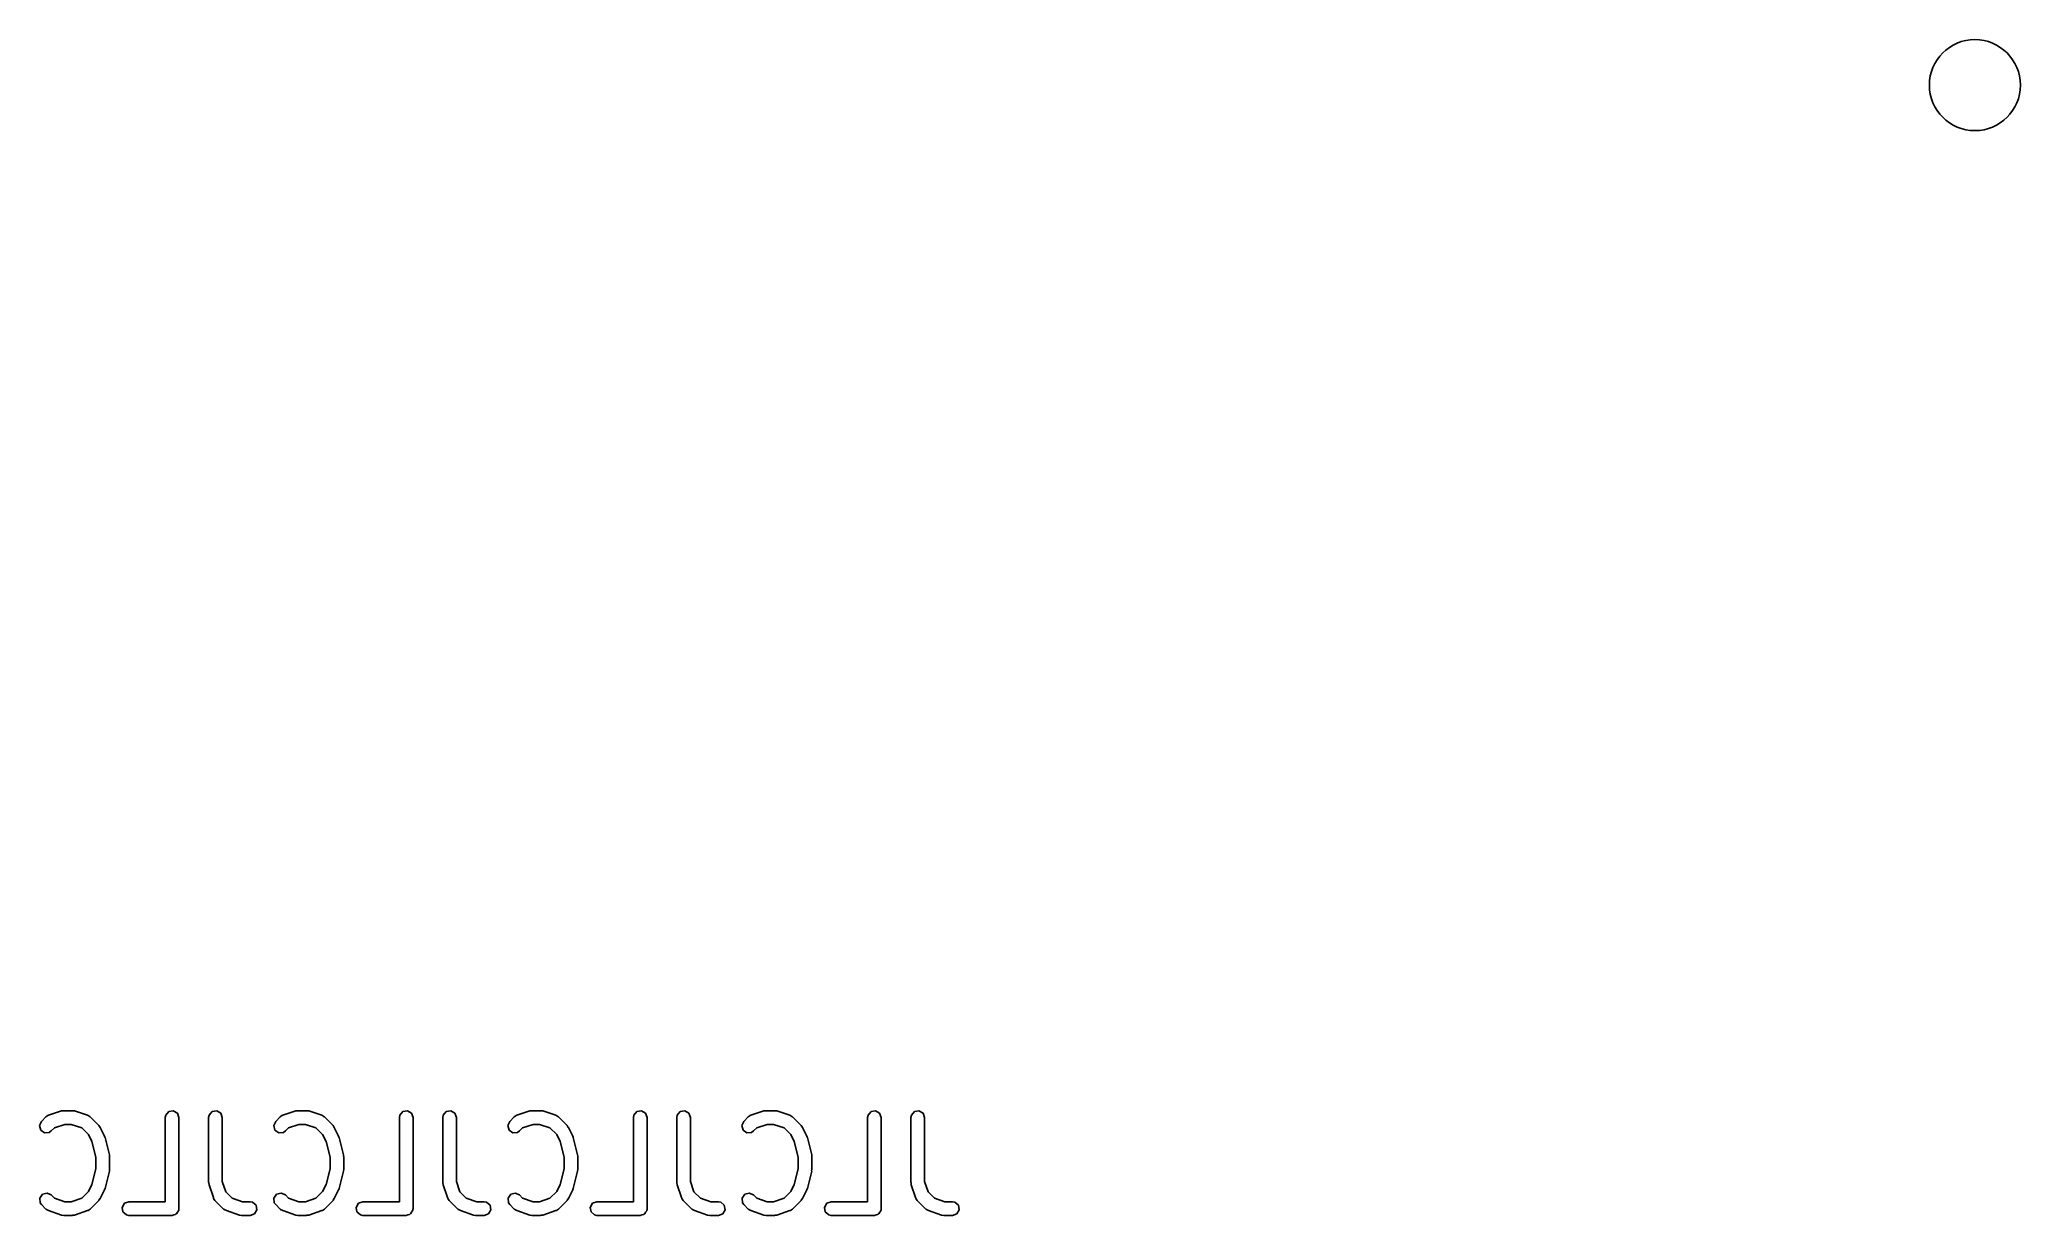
# Model space of a CAD drawing. Extents: x 82.6 to 104.4, y -108.9 to -96.
import ezdxf

# ---------------------------------------------------------------- set-up
doc = ezdxf.new("R2010")
doc.units = 0
doc.layers.add('BLACK', color=7, linetype='CONTINUOUS')

msp = doc.modelspace()

# ---------------------------------------------------------------- linework, layer by layer
at = {"layer": 'BLACK', "linetype": 'CONTINUOUS'}
for p, q in [((82.6283, -107.948), (82.65, -107.902)), ((82.65, -107.902), (82.6976, -107.854)), ((82.6976, -107.854), (82.7189, -107.839)), ((82.7189, -107.839), (82.7234, -107.839)), ((82.7234, -107.839), (82.7269, -107.836)), ((82.7269, -107.836), (82.8698, -107.788)), ((82.8698, -107.788), (82.892, -107.785)), ((82.892, -107.785), (82.8935, -107.785)), ((82.8935, -107.785), (82.9887, -107.785)), ((82.9887, -107.785), (83.0108, -107.788)), ((83.0108, -107.788), (83.0125, -107.788)), ((83.0125, -107.788), (83.1553, -107.836)), ((83.1553, -107.836), (83.1782, -107.848)), ((83.1782, -107.848), (83.1806, -107.852)), ((83.1806, -107.852), (83.1846, -107.854)), ((83.1846, -107.854), (83.2799, -107.949)), ((84.009, -107.86), (84.0135, -107.834)), ((84.009, -108.785), (84.009, -107.86)), ((84.0135, -107.834), (84.0465, -107.795)), ((84.0465, -107.795), (84.097, -107.786)), ((84.097, -107.786), (84.1414, -107.811)), ((84.1414, -107.811), (84.159, -107.86)), ((84.159, -107.86), (84.159, -108.86)), ((84.4852, -107.86), (84.4897, -107.834)), ((84.4852, -108.574), (84.4852, -107.86)), ((84.4897, -107.834), (84.5227, -107.795)), ((84.5227, -107.795), (84.5732, -107.786)), ((84.5732, -107.786), (84.6176, -107.811)), ((84.6176, -107.811), (84.6352, -107.86)), ((84.6352, -107.86), (84.6352, -108.562)), ((85.1997, -107.948), (85.2214, -107.902)), ((85.2214, -107.902), (85.269, -107.854)), ((85.269, -107.854), (85.2904, -107.839)), ((85.2904, -107.839), (85.2948, -107.839)), ((85.2948, -107.839), (85.2983, -107.836)), ((85.2983, -107.836), (85.4412, -107.788)), ((85.4412, -107.788), (85.4634, -107.785)), ((85.4634, -107.785), (85.4649, -107.785)), ((85.4649, -107.785), (85.5602, -107.785)), ((85.5602, -107.785), (85.5822, -107.788)), ((85.5822, -107.788), (85.5839, -107.788)), ((85.5839, -107.788), (85.7267, -107.836)), ((85.7267, -107.836), (85.7496, -107.848)), ((85.7496, -107.848), (85.752, -107.852)), ((85.752, -107.852), (85.7561, -107.854)), ((85.7561, -107.854), (85.8513, -107.949)), ((86.5804, -107.86), (86.5849, -107.834)), ((86.5804, -108.785), (86.5804, -107.86)), ((86.5849, -107.834), (86.6179, -107.795)), ((86.6179, -107.795), (86.6684, -107.786)), ((86.6684, -107.786), (86.7129, -107.811)), ((86.7129, -107.811), (86.7304, -107.86)), ((86.7304, -107.86), (86.7304, -108.86)), ((87.0566, -107.86), (87.0611, -107.834)), ((87.0566, -108.574), (87.0566, -107.86)), ((87.0611, -107.834), (87.0941, -107.795)), ((87.0941, -107.795), (87.1446, -107.786)), ((87.1446, -107.786), (87.189, -107.811)), ((87.189, -107.811), (87.2066, -107.86)), ((87.2066, -107.86), (87.2066, -108.562)), ((87.7712, -107.948), (87.7928, -107.902)), ((87.7928, -107.902), (87.8405, -107.854)), ((87.8405, -107.854), (87.8618, -107.839)), ((87.8618, -107.839), (87.8663, -107.839)), ((87.8663, -107.839), (87.8698, -107.836)), ((87.8698, -107.836), (88.0126, -107.788)), ((88.0126, -107.788), (88.0348, -107.785)), ((88.0348, -107.785), (88.0364, -107.785)), ((88.0364, -107.785), (88.1316, -107.785)), ((88.1316, -107.785), (88.1537, -107.788)), ((88.1537, -107.788), (88.1553, -107.788)), ((88.1553, -107.788), (88.2982, -107.836)), ((88.2982, -107.836), (88.3211, -107.848)), ((88.3211, -107.848), (88.3234, -107.852)), ((88.3234, -107.852), (88.3275, -107.854)), ((88.3275, -107.854), (88.4227, -107.949)), ((89.1518, -107.86), (89.1564, -107.834)), ((89.1518, -108.785), (89.1518, -107.86)), ((89.1564, -107.834), (89.1893, -107.795)), ((89.1893, -107.795), (89.2399, -107.786)), ((89.2399, -107.786), (89.2843, -107.811)), ((89.2843, -107.811), (89.3018, -107.86)), ((89.3018, -107.86), (89.3018, -108.86)), ((89.628, -107.86), (89.6325, -107.834)), ((89.628, -108.574), (89.628, -107.86)), ((89.6325, -107.834), (89.6655, -107.795)), ((89.6655, -107.795), (89.716, -107.786)), ((89.716, -107.786), (89.7605, -107.811)), ((89.7605, -107.811), (89.778, -107.86)), ((89.778, -107.86), (89.778, -108.562)), ((90.3426, -107.948), (90.3643, -107.902)), ((90.3643, -107.902), (90.4119, -107.854)), ((90.4119, -107.854), (90.4332, -107.839)), ((90.4332, -107.839), (90.4377, -107.839)), ((90.4377, -107.839), (90.4412, -107.836)), ((90.4412, -107.836), (90.5841, -107.788)), ((90.5841, -107.788), (90.6062, -107.785)), ((90.6062, -107.785), (90.6078, -107.785)), ((90.6078, -107.785), (90.703, -107.785)), ((90.703, -107.785), (90.7251, -107.788)), ((90.7251, -107.788), (90.7267, -107.788)), ((90.7267, -107.788), (90.8696, -107.836)), ((90.8696, -107.836), (90.8925, -107.848)), ((90.8925, -107.848), (90.8948, -107.852)), ((90.8948, -107.852), (90.8989, -107.854)), ((90.8989, -107.854), (90.9941, -107.949)), ((91.7233, -107.86), (91.7278, -107.834)), ((91.7233, -108.785), (91.7233, -107.86)), ((91.7278, -107.834), (91.7608, -107.795)), ((91.7608, -107.795), (91.8113, -107.786)), ((91.8113, -107.786), (91.8557, -107.811)), ((91.8557, -107.811), (91.8733, -107.86)), ((91.8733, -107.86), (91.8733, -108.86)), ((92.1994, -107.86), (92.204, -107.834)), ((92.1994, -108.574), (92.1994, -107.86)), ((92.204, -107.834), (92.2369, -107.795)), ((92.2369, -107.795), (92.2875, -107.786)), ((92.2875, -107.786), (92.3319, -107.811)), ((92.3319, -107.811), (92.3494, -107.86)), ((92.3494, -107.86), (92.3494, -108.562)), ((82.6416, -107.998), (82.6283, -107.948)), ((82.6836, -108.027), (82.6416, -107.998)), ((82.7347, -108.023), (82.6836, -108.027)), ((82.7561, -108.008), (82.7347, -108.023)), ((82.7912, -107.973), (82.7561, -108.008)), ((82.9057, -107.935), (82.7912, -107.973)), ((82.9766, -107.935), (82.9057, -107.935)), ((83.0911, -107.973), (82.9766, -107.935)), ((83.1652, -108.047), (83.0911, -107.973)), ((83.2037, -108.124), (83.1652, -108.047)), ((83.2471, -108.297), (83.2037, -108.124)), ((83.2799, -107.949), (83.2927, -107.968)), ((83.2927, -107.968), (83.2939, -107.969)), ((83.2939, -107.969), (83.3415, -108.064)), ((83.3415, -108.064), (83.3452, -108.077)), ((83.3452, -108.077), (83.3472, -108.079)), ((83.3472, -108.079), (83.3948, -108.27)), ((85.213, -107.998), (85.1997, -107.948)), ((85.255, -108.027), (85.213, -107.998)), ((85.3061, -108.023), (85.255, -108.027)), ((85.3275, -108.008), (85.3061, -108.023)), ((85.3626, -107.973), (85.3275, -108.008)), ((85.4771, -107.935), (85.3626, -107.973)), ((85.548, -107.935), (85.4771, -107.935)), ((85.6625, -107.973), (85.548, -107.935)), ((85.7366, -108.047), (85.6625, -107.973)), ((85.7751, -108.124), (85.7366, -108.047)), ((85.8185, -108.297), (85.7751, -108.124)), ((85.8513, -107.949), (85.8642, -107.968)), ((85.8642, -107.968), (85.8653, -107.969)), ((85.8653, -107.969), (85.913, -108.064)), ((85.913, -108.064), (85.9166, -108.077)), ((85.9166, -108.077), (85.9186, -108.079)), ((85.9186, -108.079), (85.9663, -108.27)), ((87.7844, -107.998), (87.7712, -107.948)), ((87.8265, -108.027), (87.7844, -107.998)), ((87.8776, -108.023), (87.8265, -108.027)), ((87.8989, -108.008), (87.8776, -108.023)), ((87.934, -107.973), (87.8989, -108.008)), ((88.0485, -107.935), (87.934, -107.973)), ((88.1194, -107.935), (88.0485, -107.935)), ((88.2339, -107.973), (88.1194, -107.935)), ((88.308, -108.047), (88.2339, -107.973)), ((88.3465, -108.124), (88.308, -108.047)), ((88.3899, -108.297), (88.3465, -108.124)), ((88.4227, -107.949), (88.4356, -107.968)), ((88.4356, -107.968), (88.4368, -107.969)), ((88.4368, -107.969), (88.4844, -108.064)), ((88.4844, -108.064), (88.4881, -108.077)), ((88.4881, -108.077), (88.4901, -108.079)), ((88.4901, -108.079), (88.5377, -108.27)), ((90.3559, -107.998), (90.3426, -107.948)), ((90.3979, -108.027), (90.3559, -107.998)), ((90.449, -108.023), (90.3979, -108.027)), ((90.4703, -108.008), (90.449, -108.023)), ((90.5054, -107.973), (90.4703, -108.008)), ((90.62, -107.935), (90.5054, -107.973)), ((90.6908, -107.935), (90.62, -107.935)), ((90.8054, -107.973), (90.6908, -107.935)), ((90.8795, -108.047), (90.8054, -107.973)), ((90.918, -108.124), (90.8795, -108.047)), ((90.9614, -108.297), (90.918, -108.124)), ((90.9941, -107.949), (91.007, -107.968)), ((91.007, -107.968), (91.0082, -107.969)), ((91.0082, -107.969), (91.0558, -108.064)), ((91.0558, -108.064), (91.0595, -108.077)), ((91.0595, -108.077), (91.0615, -108.079)), ((91.0615, -108.079), (91.1091, -108.27)), ((83.2471, -108.422), (83.2471, -108.297)), ((83.3948, -108.27), (83.3959, -108.285)), ((83.3959, -108.285), (83.3971, -108.288)), ((83.3971, -108.288), (83.3971, -108.431)), ((85.8185, -108.422), (85.8185, -108.297)), ((85.9663, -108.27), (85.9673, -108.285)), ((85.9673, -108.285), (85.9685, -108.288)), ((85.9685, -108.288), (85.9685, -108.431)), ((88.3899, -108.422), (88.3899, -108.297)), ((88.5377, -108.27), (88.5387, -108.285)), ((88.5387, -108.285), (88.5399, -108.288)), ((88.5399, -108.288), (88.5399, -108.431)), ((90.9614, -108.422), (90.9614, -108.297)), ((91.1091, -108.27), (91.1102, -108.285)), ((91.1102, -108.285), (91.1114, -108.288)), ((91.1114, -108.288), (91.1114, -108.431)), ((83.2037, -108.595), (83.2471, -108.422)), ((83.3948, -108.449), (83.3472, -108.64)), ((83.3971, -108.431), (83.3945, -108.446)), ((83.3945, -108.446), (83.3948, -108.449)), ((84.6352, -108.562), (84.6733, -108.676)), ((85.7751, -108.595), (85.8185, -108.422)), ((85.9663, -108.449), (85.9186, -108.64)), ((85.9685, -108.431), (85.9659, -108.446)), ((85.9659, -108.446), (85.9663, -108.449)), ((87.2066, -108.562), (87.2448, -108.676)), ((88.3465, -108.595), (88.3899, -108.422)), ((88.5377, -108.449), (88.4901, -108.64)), ((88.5399, -108.431), (88.5373, -108.446)), ((88.5373, -108.446), (88.5377, -108.449)), ((89.778, -108.562), (89.8162, -108.676)), ((90.918, -108.595), (90.9614, -108.422)), ((91.1091, -108.449), (91.0615, -108.64)), ((91.1114, -108.431), (91.1088, -108.446)), ((91.1088, -108.446), (91.1091, -108.449)), ((92.3494, -108.562), (92.3876, -108.676)), ((82.6306, -108.745), (82.66, -108.703)), ((82.635, -108.796), (82.6306, -108.745)), ((82.66, -108.703), (82.7096, -108.69)), ((82.7096, -108.69), (82.7561, -108.711)), ((82.7561, -108.711), (82.7912, -108.746)), ((82.7912, -108.746), (82.9057, -108.785)), ((82.9057, -108.785), (82.9766, -108.785)), ((82.9766, -108.785), (83.0911, -108.746)), ((83.0911, -108.746), (83.1652, -108.672)), ((83.1652, -108.672), (83.2037, -108.595)), ((83.2799, -108.77), (83.1846, -108.865)), ((83.2806, -108.768), (83.2799, -108.77)), ((83.2939, -108.75), (83.2806, -108.768)), ((83.3415, -108.655), (83.2939, -108.75)), ((83.3419, -108.651), (83.3415, -108.655)), ((83.3472, -108.64), (83.3419, -108.651)), ((83.5596, -108.802), (83.6078, -108.785)), ((83.6078, -108.785), (84.009, -108.785)), ((84.4857, -108.575), (84.4852, -108.574)), ((84.489, -108.598), (84.4857, -108.575)), ((84.5366, -108.74), (84.489, -108.598)), ((84.5394, -108.744), (84.5366, -108.74)), ((84.5398, -108.748), (84.5394, -108.744)), ((84.5547, -108.77), (84.5398, -108.748)), ((84.65, -108.865), (84.5547, -108.77)), ((84.6733, -108.676), (84.7435, -108.746)), ((84.7435, -108.746), (84.858, -108.785)), ((84.858, -108.785), (84.9411, -108.785)), ((84.9411, -108.785), (84.9668, -108.789)), ((85.202, -108.745), (85.2314, -108.703)), ((85.2065, -108.796), (85.202, -108.745)), ((85.2314, -108.703), (85.281, -108.69)), ((85.281, -108.69), (85.3275, -108.711)), ((85.3275, -108.711), (85.3626, -108.746)), ((85.3626, -108.746), (85.4771, -108.785)), ((85.4771, -108.785), (85.548, -108.785)), ((85.548, -108.785), (85.6625, -108.746)), ((85.6625, -108.746), (85.7366, -108.672)), ((85.7366, -108.672), (85.7751, -108.595)), ((85.8513, -108.77), (85.7561, -108.865)), ((85.852, -108.768), (85.8513, -108.77)), ((85.8653, -108.75), (85.852, -108.768)), ((85.913, -108.655), (85.8653, -108.75)), ((85.9134, -108.651), (85.913, -108.655)), ((85.9186, -108.64), (85.9134, -108.651)), ((86.131, -108.802), (86.1792, -108.785)), ((86.1792, -108.785), (86.5804, -108.785)), ((87.0571, -108.575), (87.0566, -108.574)), ((87.0604, -108.598), (87.0571, -108.575)), ((87.1081, -108.74), (87.0604, -108.598)), ((87.1108, -108.744), (87.1081, -108.74)), ((87.1112, -108.748), (87.1108, -108.744)), ((87.1262, -108.77), (87.1112, -108.748)), ((87.2214, -108.865), (87.1262, -108.77)), ((87.2448, -108.676), (87.315, -108.746)), ((87.315, -108.746), (87.4295, -108.785)), ((87.4295, -108.785), (87.5125, -108.785)), ((87.5125, -108.785), (87.5382, -108.789)), ((87.7734, -108.745), (87.8029, -108.703)), ((87.7779, -108.796), (87.7734, -108.745)), ((87.8029, -108.703), (87.8524, -108.69)), ((87.8524, -108.69), (87.8989, -108.711)), ((87.8989, -108.711), (87.934, -108.746)), ((87.934, -108.746), (88.0485, -108.785)), ((88.0485, -108.785), (88.1194, -108.785)), ((88.1194, -108.785), (88.2339, -108.746)), ((88.2339, -108.746), (88.308, -108.672)), ((88.308, -108.672), (88.3465, -108.595)), ((88.4227, -108.77), (88.3275, -108.865)), ((88.4234, -108.768), (88.4227, -108.77)), ((88.4368, -108.75), (88.4234, -108.768)), ((88.4844, -108.655), (88.4368, -108.75)), ((88.4848, -108.651), (88.4844, -108.655)), ((88.4901, -108.64), (88.4848, -108.651)), ((88.7024, -108.802), (88.7506, -108.785)), ((88.7506, -108.785), (89.1518, -108.785)), ((89.6286, -108.575), (89.628, -108.574)), ((89.6319, -108.598), (89.6286, -108.575)), ((89.6795, -108.74), (89.6319, -108.598)), ((89.6823, -108.744), (89.6795, -108.74)), ((89.6827, -108.748), (89.6823, -108.744)), ((89.6976, -108.77), (89.6827, -108.748)), ((89.7928, -108.865), (89.6976, -108.77)), ((89.8162, -108.676), (89.8864, -108.746)), ((89.8864, -108.746), (90.0009, -108.785)), ((90.0009, -108.785), (90.084, -108.785)), ((90.084, -108.785), (90.1096, -108.789)), ((90.3449, -108.745), (90.3743, -108.703)), ((90.3493, -108.796), (90.3449, -108.745)), ((90.3743, -108.703), (90.4238, -108.69)), ((90.4238, -108.69), (90.4703, -108.711)), ((90.4703, -108.711), (90.5054, -108.746)), ((90.5054, -108.746), (90.62, -108.785)), ((90.62, -108.785), (90.6908, -108.785)), ((90.6908, -108.785), (90.8054, -108.746)), ((90.8054, -108.746), (90.8795, -108.672)), ((90.8795, -108.672), (90.918, -108.595)), ((90.9941, -108.77), (90.8989, -108.865)), ((90.9948, -108.768), (90.9941, -108.77)), ((91.0082, -108.75), (90.9948, -108.768)), ((91.0558, -108.655), (91.0082, -108.75)), ((91.0562, -108.651), (91.0558, -108.655)), ((91.0615, -108.64), (91.0562, -108.651)), ((91.2739, -108.802), (91.3221, -108.785)), ((91.3221, -108.785), (91.7233, -108.785)), ((92.2, -108.575), (92.1994, -108.574)), ((92.2033, -108.598), (92.2, -108.575)), ((92.2509, -108.74), (92.2033, -108.598)), ((92.2537, -108.744), (92.2509, -108.74)), ((92.2541, -108.748), (92.2537, -108.744)), ((92.269, -108.77), (92.2541, -108.748)), ((92.3643, -108.865), (92.269, -108.77)), ((92.3876, -108.676), (92.4578, -108.746)), ((92.4578, -108.746), (92.5723, -108.785)), ((92.5723, -108.785), (92.6554, -108.785)), ((92.6554, -108.785), (92.6811, -108.789)), ((82.65, -108.817), (82.635, -108.796)), ((82.6976, -108.865), (82.65, -108.817)), ((82.7017, -108.867), (82.6976, -108.865)), ((82.704, -108.871), (82.7017, -108.867)), ((82.7269, -108.883), (82.704, -108.871)), ((82.8698, -108.931), (82.7269, -108.883)), ((82.8714, -108.931), (82.8698, -108.931)), ((82.8935, -108.935), (82.8714, -108.931)), ((82.9887, -108.935), (82.8935, -108.935)), ((82.9903, -108.934), (82.9887, -108.935)), ((83.0125, -108.931), (82.9903, -108.934)), ((83.1553, -108.883), (83.0125, -108.931)), ((83.1588, -108.88), (83.1553, -108.883)), ((83.1633, -108.88), (83.1588, -108.88)), ((83.1846, -108.865), (83.1633, -108.88)), ((83.5339, -108.847), (83.5596, -108.802)), ((83.5428, -108.897), (83.5339, -108.847)), ((83.5821, -108.93), (83.5428, -108.897)), ((83.6078, -108.935), (83.5821, -108.93)), ((84.084, -108.935), (83.6078, -108.935)), ((84.1023, -108.928), (84.084, -108.935)), ((84.1215, -108.925), (84.1023, -108.928)), ((84.1258, -108.919), (84.1215, -108.925)), ((84.1322, -108.917), (84.1258, -108.919)), ((84.1419, -108.9), (84.1322, -108.917)), ((84.1544, -108.885), (84.1419, -108.9)), ((84.1562, -108.875), (84.1544, -108.885)), ((84.1578, -108.873), (84.1562, -108.875)), ((84.159, -108.86), (84.1573, -108.869)), ((84.1573, -108.869), (84.1578, -108.873)), ((84.6541, -108.867), (84.65, -108.865)), ((84.6564, -108.871), (84.6541, -108.867)), ((84.6793, -108.883), (84.6564, -108.871)), ((84.8222, -108.931), (84.6793, -108.883)), ((84.8238, -108.931), (84.8222, -108.931)), ((84.8459, -108.935), (84.8238, -108.931)), ((84.9411, -108.935), (84.8459, -108.935)), ((84.9893, -108.917), (84.9411, -108.935)), ((84.9668, -108.789), (85.0061, -108.822)), ((85.015, -108.873), (84.9893, -108.917)), ((85.0061, -108.822), (85.015, -108.873)), ((85.2214, -108.817), (85.2065, -108.796)), ((85.269, -108.865), (85.2214, -108.817)), ((85.2731, -108.867), (85.269, -108.865)), ((85.2754, -108.871), (85.2731, -108.867)), ((85.2983, -108.883), (85.2754, -108.871)), ((85.4412, -108.931), (85.2983, -108.883)), ((85.4428, -108.931), (85.4412, -108.931)), ((85.4649, -108.935), (85.4428, -108.931)), ((85.5602, -108.935), (85.4649, -108.935)), ((85.5617, -108.934), (85.5602, -108.935)), ((85.5839, -108.931), (85.5617, -108.934)), ((85.7267, -108.883), (85.5839, -108.931)), ((85.7302, -108.88), (85.7267, -108.883)), ((85.7347, -108.88), (85.7302, -108.88)), ((85.7561, -108.865), (85.7347, -108.88)), ((86.1053, -108.847), (86.131, -108.802)), ((86.1143, -108.897), (86.1053, -108.847)), ((86.1536, -108.93), (86.1143, -108.897)), ((86.1792, -108.935), (86.1536, -108.93)), ((86.6554, -108.935), (86.1792, -108.935)), ((86.6737, -108.928), (86.6554, -108.935)), ((86.6929, -108.925), (86.6737, -108.928)), ((86.6972, -108.919), (86.6929, -108.925)), ((86.7036, -108.917), (86.6972, -108.919)), ((86.7134, -108.9), (86.7036, -108.917)), ((86.7259, -108.885), (86.7134, -108.9)), ((86.7276, -108.875), (86.7259, -108.885)), ((86.7293, -108.873), (86.7276, -108.875)), ((86.7304, -108.86), (86.7287, -108.869)), ((86.7287, -108.869), (86.7293, -108.873)), ((87.2255, -108.867), (87.2214, -108.865)), ((87.2278, -108.871), (87.2255, -108.867)), ((87.2507, -108.883), (87.2278, -108.871)), ((87.3936, -108.931), (87.2507, -108.883)), ((87.3952, -108.931), (87.3936, -108.931)), ((87.4173, -108.935), (87.3952, -108.931)), ((87.5125, -108.935), (87.4173, -108.935)), ((87.5608, -108.917), (87.5125, -108.935)), ((87.5382, -108.789), (87.5775, -108.822)), ((87.5864, -108.873), (87.5608, -108.917)), ((87.5775, -108.822), (87.5864, -108.873)), ((87.7928, -108.817), (87.7779, -108.796)), ((87.8405, -108.865), (87.7928, -108.817)), ((87.8445, -108.867), (87.8405, -108.865)), ((87.8469, -108.871), (87.8445, -108.867)), ((87.8698, -108.883), (87.8469, -108.871)), ((88.0126, -108.931), (87.8698, -108.883)), ((88.0143, -108.931), (88.0126, -108.931)), ((88.0364, -108.935), (88.0143, -108.931)), ((88.1316, -108.935), (88.0364, -108.935)), ((88.1331, -108.934), (88.1316, -108.935)), ((88.1553, -108.931), (88.1331, -108.934)), ((88.2982, -108.883), (88.1553, -108.931)), ((88.3017, -108.88), (88.2982, -108.883)), ((88.3061, -108.88), (88.3017, -108.88)), ((88.3275, -108.865), (88.3061, -108.88)), ((88.6768, -108.847), (88.7024, -108.802)), ((88.6857, -108.897), (88.6768, -108.847)), ((88.725, -108.93), (88.6857, -108.897)), ((88.7506, -108.935), (88.725, -108.93)), ((89.2268, -108.935), (88.7506, -108.935)), ((89.2451, -108.928), (89.2268, -108.935)), ((89.2643, -108.925), (89.2451, -108.928)), ((89.2687, -108.919), (89.2643, -108.925)), ((89.275, -108.917), (89.2687, -108.919)), ((89.2848, -108.9), (89.275, -108.917)), ((89.2973, -108.885), (89.2848, -108.9)), ((89.299, -108.875), (89.2973, -108.885)), ((89.3007, -108.873), (89.299, -108.875)), ((89.3018, -108.86), (89.3001, -108.869)), ((89.3001, -108.869), (89.3007, -108.873)), ((89.7969, -108.867), (89.7928, -108.865)), ((89.7993, -108.871), (89.7969, -108.867)), ((89.8222, -108.883), (89.7993, -108.871)), ((89.965, -108.931), (89.8222, -108.883)), ((89.9667, -108.931), (89.965, -108.931)), ((89.9887, -108.935), (89.9667, -108.931)), ((90.084, -108.935), (89.9887, -108.935)), ((90.1322, -108.917), (90.084, -108.935)), ((90.1096, -108.789), (90.1489, -108.822)), ((90.1578, -108.873), (90.1322, -108.917)), ((90.1489, -108.822), (90.1578, -108.873)), ((90.3643, -108.817), (90.3493, -108.796)), ((90.4119, -108.865), (90.3643, -108.817)), ((90.416, -108.867), (90.4119, -108.865)), ((90.4183, -108.871), (90.416, -108.867)), ((90.4412, -108.883), (90.4183, -108.871)), ((90.5841, -108.931), (90.4412, -108.883)), ((90.5857, -108.931), (90.5841, -108.931)), ((90.6078, -108.935), (90.5857, -108.931)), ((90.703, -108.935), (90.6078, -108.935)), ((90.7046, -108.934), (90.703, -108.935)), ((90.7267, -108.931), (90.7046, -108.934)), ((90.8696, -108.883), (90.7267, -108.931)), ((90.8731, -108.88), (90.8696, -108.883)), ((90.8776, -108.88), (90.8731, -108.88)), ((90.8989, -108.865), (90.8776, -108.88)), ((91.2482, -108.847), (91.2739, -108.802)), ((91.2571, -108.897), (91.2482, -108.847)), ((91.2964, -108.93), (91.2571, -108.897)), ((91.3221, -108.935), (91.2964, -108.93)), ((91.7983, -108.935), (91.3221, -108.935)), ((91.8166, -108.928), (91.7983, -108.935)), ((91.8358, -108.925), (91.8166, -108.928)), ((91.8401, -108.919), (91.8358, -108.925)), ((91.8465, -108.917), (91.8401, -108.919)), ((91.8562, -108.9), (91.8465, -108.917)), ((91.8687, -108.885), (91.8562, -108.9)), ((91.8705, -108.875), (91.8687, -108.885)), ((91.8721, -108.873), (91.8705, -108.875)), ((91.8733, -108.86), (91.8715, -108.869)), ((91.8715, -108.869), (91.8721, -108.873)), ((92.3683, -108.867), (92.3643, -108.865)), ((92.3707, -108.871), (92.3683, -108.867)), ((92.3936, -108.883), (92.3707, -108.871)), ((92.5364, -108.931), (92.3936, -108.883)), ((92.5381, -108.931), (92.5364, -108.931)), ((92.5602, -108.935), (92.5381, -108.931)), ((92.6554, -108.935), (92.5602, -108.935)), ((92.7036, -108.917), (92.6554, -108.935)), ((92.6811, -108.789), (92.7204, -108.822)), ((92.7293, -108.873), (92.7036, -108.917)), ((92.7204, -108.822), (92.7293, -108.873))]:
    msp.add_line(p, q, dxfattribs=at)
at = {"layer": 'BLACK'}
msp.add_circle((103.886, -96.52), 0.5, dxfattribs=at)

doc.saveas('drawing.dxf')
